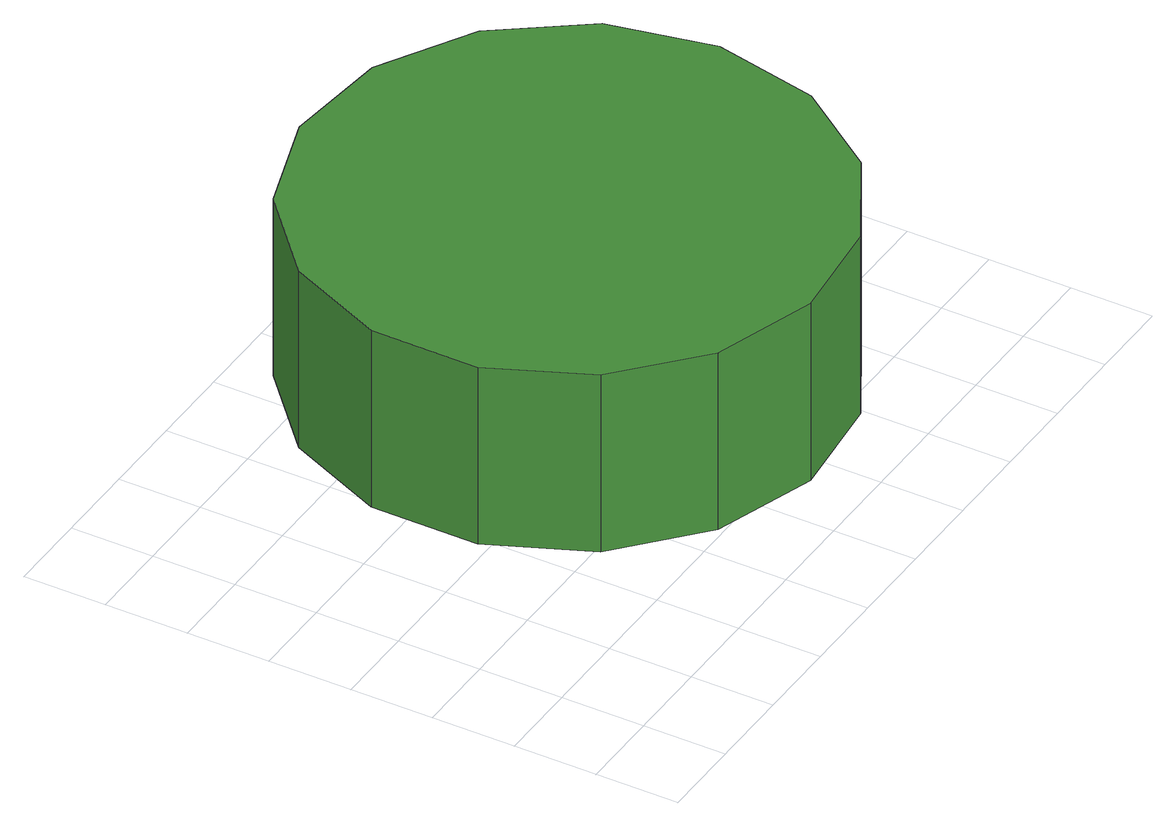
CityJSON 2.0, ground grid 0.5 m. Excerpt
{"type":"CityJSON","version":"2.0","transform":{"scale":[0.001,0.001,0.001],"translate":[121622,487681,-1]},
"CityObjects":{
"tree1":{"type":"SolitaryVegetationObject","attributes":{"function":"something"},"geometry":[{"type":"MultiSurface","lod":"1","boundaries":[[[0,1,2,3,4,5,6,7,8,9,10,11,12,13,14]],[[15,16,17,18,19,20,21,22,23,24,25,26,27,28,29]],[[0,29,28,1]],[[1,28,27,2]],[[2,27,26,3]],[[3,26,25,4]],[[4,25,24,5]],[[5,24,23,6]],[[6,23,22,7]],[[7,22,21,8]],[[8,21,20,9]],[[9,20,19,10]],[[10,19,18,11]],[[11,18,17,12]],[[12,17,16,13]],[[13,16,15,14]],[[14,15,29,0]]]}]}
},
"vertices":[
[4068,1896,1948],[3932,2535,1948],[3548,3064,1948],[2982,3390,1948],[2332,3459,1948],[1710,3257,1948],[1225,2819,1948],[959,2222,1948],[959,1569,1948],[1225,972,1948],[1710,534,1948],[2332,332,1948],[2982,401,1948],[3548,727,1948],[3932,1256,1948],[3932,1256,785],[3548,727,785],[2982,401,785],[2332,332,785],[1710,534,785],[1225,972,785],[959,1569,785],[959,2222,785],[1225,2819,785],[1710,3257,785],[2332,3459,785],[2982,3390,785],[3548,3064,785],[3932,2535,785],[4068,1896,785]
]}
